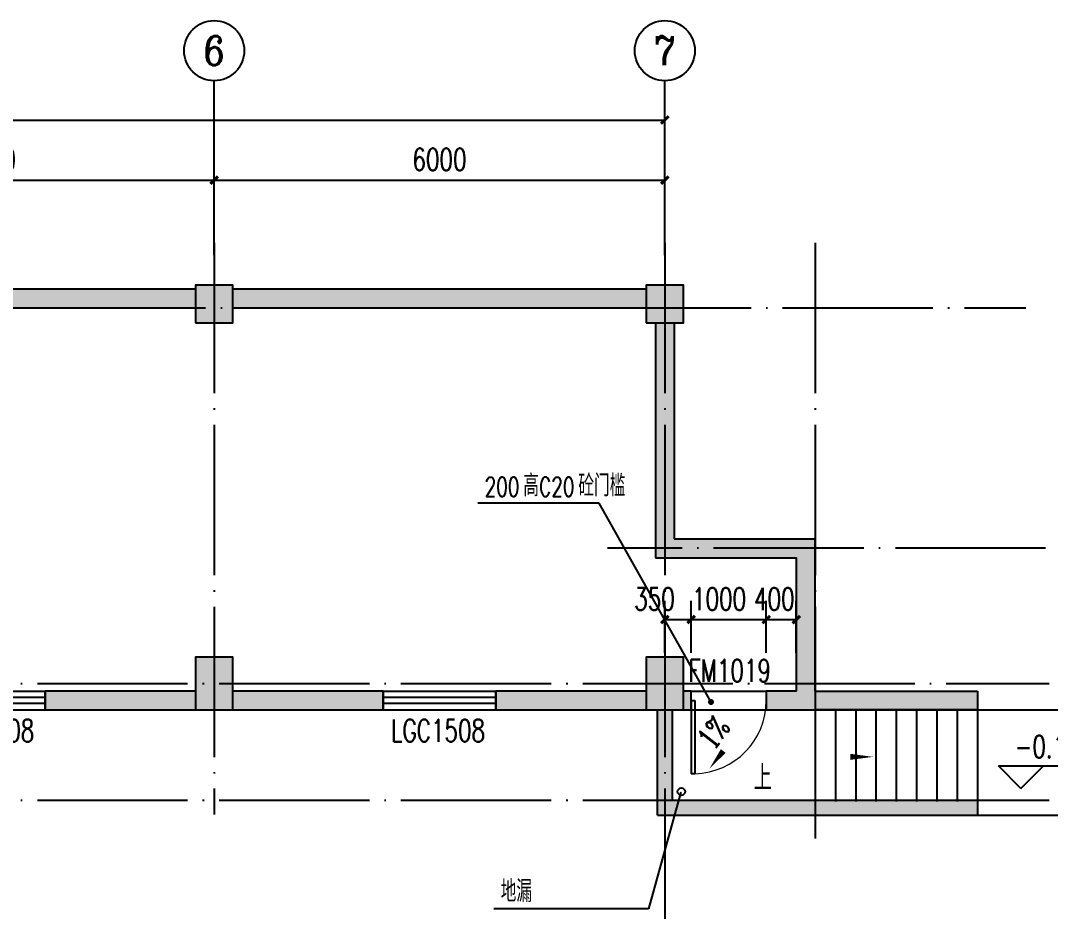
# Model space of a CAD drawing. Header units: millimetres. Extents: x 198973 to 283123, y 132052 to 191502.
# Drawn here: x 240484 to 254193, y 141541 to 153394 of the extents above; entities that cross this region are included whole.
import ezdxf
from ezdxf.enums import TextEntityAlignment as Align

# ---------------------------------------------------------------- set-up
doc = ezdxf.new("R2010")
doc.units = ezdxf.units.MM
doc.header["$LTSCALE"] = 1000
doc.linetypes.add('CENTER', pattern=[2, 1.25, -0.25, 0.25, -0.25])
doc.linetypes.add('DOTE', pattern=[2.42, 2, -0.2, 0.02, -0.2])
doc.layers.get('0').update_dxf_attribs({"color": 8})
doc.layers.get('DEFPOINTS').update_dxf_attribs({"color": 8})
for name, color, linetype in [('01', 8, 'Continuous'), ('AXIS', 8, 'Continuous'), ('COLUMN', 8, 'Continuous'), ('DIM_ELEV', 8, 'Continuous'), ('DIM_LEAD', 8, 'Continuous'), ('DIM_SYMB', 8, 'Continuous'), ('DOTE', 8, 'CENTER'), ('PUB_DIM', 8, 'Continuous'), ('PUB_HATCH', 8, 'Continuous'), ('STAIR', 8, 'Continuous'), ('WALL', 8, 'Continuous'), ('WINDOW', 8, 'Continuous'), ('WINDOW_TEXT', 8, 'Continuous')]:
    doc.layers.add(name, color=color, linetype=linetype)
doc.styles.add('_TCH_AXIS', font='COMPLEX', dxfattribs={"bigfont": 'GBCBIG'})
doc.styles.add('_TCH_DIM', font='SIMPLEX', dxfattribs={"bigfont": 'GBCBIG'})
doc.styles.add('_TCH_DIM_T3', font='SIMPLEX', dxfattribs={"width": 0.705882, "bigfont": 'GBCBIG'})
doc.styles.add('_TCH_LABEL', font='COMPLEX', dxfattribs={"bigfont": 'GBCBIG'})
doc.styles.add('_TCH_WINDOW', font='SIMPLEX', dxfattribs={"height": 3.5, "bigfont": 'GBCBIG'})
doc.dimstyles.new('_TCH_ARCH&&100', dxfattribs={"dimtxt": 297.5, "dimasz": 100, "dimexe": 250, "dimexo": 300, "dimgap": 126.25, "dimtad": 1, "dimdec": 0, "dimzin": 0, "dimdsep": 46, "dimtxsty": '_TCH_DIM_T3', "dimblk": 'ARCHTICK', "dimcen": 0.09, "dimclrt": 7, "dimazin": 2, "dimtfac": 1, "dimtdec": 0, "dimtix": 1, "dimtmove": 2, "dimatfit": 3, "dimfxl": 0, "dimtolj": 1, "dimtzin": 0, "dimarcsym": 0})

# ---------------------------------------------------------------- blocks, each defined once
blk = doc.blocks.new('_ArchTick')
at = {"color": 0, "linetype": 'ByBlock', "const_width": 0.4}
blk.add_lwpolyline([(-0.5, -0.5), (0.5, 0.5)], dxfattribs=at)
blk = doc.blocks.new('*D155')
at = {"layer": 'DEFPOINTS', "color": 0}
for p in [(249410, 145424), (249060, 144681), (249410, 144681)]:
    blk.add_point(p, dxfattribs=at)
at = {"layer": 'PUB_DIM', "color": 0, "lineweight": -2}
for p, q in [((249060, 144981), (249060, 145674)), ((249410, 144981), (249410, 145674)), ((249060, 145424), (249410, 145424))]:
    blk.add_line(p, q, dxfattribs=at)
at = {"layer": 'PUB_DIM', "color": 0, "lineweight": -2, "xscale": 100, "yscale": 100, "zscale": 100, "rotation": 180}
blk.add_blockref('_ArchTick', (249060, 145424), dxfattribs=at)
at = {"layer": 'PUB_DIM', "color": 0, "lineweight": -2, "xscale": 100, "yscale": 100, "zscale": 100}
blk.add_blockref('_ArchTick', (249410, 145424), dxfattribs=at)
at = {"layer": 'PUB_DIM', "color": 7, "insert": (248922, 145699), "char_height": 297.5, "attachment_point": 5, "style": '_TCH_DIM_T3'}
blk.add_mtext('\\A1;350', dxfattribs=at)
blk = doc.blocks.new('*D156')
at = {"layer": 'DEFPOINTS', "color": 0}
for p in [(250410, 145424), (249410, 144681), (250410, 144681)]:
    blk.add_point(p, dxfattribs=at)
at = {"layer": 'PUB_DIM', "color": 0, "lineweight": -2}
for p, q in [((249410, 144981), (249410, 145674)), ((250410, 144981), (250410, 145674)), ((249410, 145424), (250410, 145424))]:
    blk.add_line(p, q, dxfattribs=at)
at = {"layer": 'PUB_DIM', "color": 0, "lineweight": -2, "xscale": 100, "yscale": 100, "zscale": 100, "rotation": 180}
blk.add_blockref('_ArchTick', (249410, 145424), dxfattribs=at)
at = {"layer": 'PUB_DIM', "color": 0, "lineweight": -2, "xscale": 100, "yscale": 100, "zscale": 100}
blk.add_blockref('_ArchTick', (250410, 145424), dxfattribs=at)
at = {"layer": 'PUB_DIM', "color": 7, "insert": (249782, 145699), "char_height": 297.5, "attachment_point": 5, "style": '_TCH_DIM_T3'}
blk.add_mtext('\\A1;1000', dxfattribs=at)
blk = doc.blocks.new('*D157')
at = {"layer": 'DEFPOINTS', "color": 0}
for p in [(250810, 145424), (250410, 144681), (250810, 144681)]:
    blk.add_point(p, dxfattribs=at)
at = {"layer": 'PUB_DIM', "color": 0, "lineweight": -2}
for p, q in [((250410, 144981), (250410, 145674)), ((250810, 144981), (250810, 145674)), ((250410, 145424), (250810, 145424))]:
    blk.add_line(p, q, dxfattribs=at)
at = {"layer": 'PUB_DIM', "color": 0, "lineweight": -2, "xscale": 100, "yscale": 100, "zscale": 100, "rotation": 180}
blk.add_blockref('_ArchTick', (250410, 145424), dxfattribs=at)
at = {"layer": 'PUB_DIM', "color": 0, "lineweight": -2, "xscale": 100, "yscale": 100, "zscale": 100}
blk.add_blockref('_ArchTick', (250810, 145424), dxfattribs=at)
at = {"layer": 'PUB_DIM', "color": 7, "insert": (250517, 145699), "char_height": 297.5, "attachment_point": 5, "style": '_TCH_DIM_T3'}
blk.add_mtext('\\A1;400', dxfattribs=at)
blk = doc.blocks.new('*D158')
at = {"layer": 'AXIS', "color": 0, "lineweight": -2}
for p, q in [((213060, 151002), (213060, 152321)), ((249060, 151002), (249060, 152321)), ((213060, 152071), (249060, 152071))]:
    blk.add_line(p, q, dxfattribs=at)
at = {"layer": 'DEFPOINTS', "color": 0}
for p in [(249060, 152071), (213060, 150702), (249060, 150702)]:
    blk.add_point(p, dxfattribs=at)
at = {"layer": 'AXIS', "color": 0, "lineweight": -2, "xscale": 100, "yscale": 100, "zscale": 100, "rotation": 180}
blk.add_blockref('_ArchTick', (213060, 152071), dxfattribs=at)
at = {"layer": 'AXIS', "color": 0, "lineweight": -2, "xscale": 100, "yscale": 100, "zscale": 100}
blk.add_blockref('_ArchTick', (249060, 152071), dxfattribs=at)
at = {"layer": 'AXIS', "color": 7, "insert": (231060, 152346), "char_height": 297.5, "attachment_point": 5, "style": '_TCH_DIM_T3'}
blk.add_mtext('\\A1;36000', dxfattribs=at)
blk = doc.blocks.new('*D163')
at = {"layer": 'AXIS', "color": 0, "lineweight": -2}
for p, q in [((237060, 150273), (237060, 151521)), ((243060, 150273), (243060, 151521)), ((237060, 151271), (243060, 151271))]:
    blk.add_line(p, q, dxfattribs=at)
at = {"layer": 'DEFPOINTS', "color": 0}
for p in [(243060, 151271), (237060, 149973), (243060, 149973)]:
    blk.add_point(p, dxfattribs=at)
at = {"layer": 'AXIS', "color": 0, "lineweight": -2, "xscale": 100, "yscale": 100, "zscale": 100, "rotation": 180}
blk.add_blockref('_ArchTick', (237060, 151271), dxfattribs=at)
at = {"layer": 'AXIS', "color": 0, "lineweight": -2, "xscale": 100, "yscale": 100, "zscale": 100}
blk.add_blockref('_ArchTick', (243060, 151271), dxfattribs=at)
at = {"layer": 'AXIS', "color": 7, "insert": (240060, 151546), "char_height": 297.5, "attachment_point": 5, "style": '_TCH_DIM_T3'}
blk.add_mtext('\\A1;6000', dxfattribs=at)
blk = doc.blocks.new('*D164')
at = {"layer": 'AXIS', "color": 0, "lineweight": -2}
for p, q in [((243060, 150273), (243060, 151521)), ((249060, 150273), (249060, 151521)), ((243060, 151271), (249060, 151271))]:
    blk.add_line(p, q, dxfattribs=at)
at = {"layer": 'DEFPOINTS', "color": 0}
for p in [(249060, 151271), (243060, 149973), (249060, 149973)]:
    blk.add_point(p, dxfattribs=at)
at = {"layer": 'AXIS', "color": 0, "lineweight": -2, "xscale": 100, "yscale": 100, "zscale": 100, "rotation": 180}
blk.add_blockref('_ArchTick', (243060, 151271), dxfattribs=at)
at = {"layer": 'AXIS', "color": 0, "lineweight": -2, "xscale": 100, "yscale": 100, "zscale": 100}
blk.add_blockref('_ArchTick', (249060, 151271), dxfattribs=at)
at = {"layer": 'AXIS', "color": 7, "insert": (246060, 151546), "char_height": 297.5, "attachment_point": 5, "style": '_TCH_DIM_T3'}
blk.add_mtext('\\A1;6000', dxfattribs=at)
blk = doc.blocks.new('*D212')
at = {"layer": 'AXIS', "color": 0, "lineweight": -2}
for p, q in [((237060, 150273), (237060, 151521)), ((243060, 150273), (243060, 151521)), ((237060, 151271), (243060, 151271))]:
    blk.add_line(p, q, dxfattribs=at)
at = {"layer": 'DEFPOINTS', "color": 0}
for p in [(243060, 151271), (237060, 149973), (243060, 149973)]:
    blk.add_point(p, dxfattribs=at)
at = {"layer": 'AXIS', "color": 0, "lineweight": -2, "xscale": 100, "yscale": 100, "zscale": 100, "rotation": 180}
blk.add_blockref('_ArchTick', (237060, 151271), dxfattribs=at)
at = {"layer": 'AXIS', "color": 0, "lineweight": -2, "xscale": 100, "yscale": 100, "zscale": 100}
blk.add_blockref('_ArchTick', (243060, 151271), dxfattribs=at)
at = {"layer": 'AXIS', "color": 7, "insert": (240060, 151546), "char_height": 297.5, "attachment_point": 5, "style": '_TCH_DIM_T3'}
blk.add_mtext('\\A1;6000', dxfattribs=at)
blk = doc.blocks.new('*D213')
at = {"layer": 'AXIS', "color": 0, "lineweight": -2}
for p, q in [((243060, 150273), (243060, 151521)), ((249060, 150273), (249060, 151521)), ((243060, 151271), (249060, 151271))]:
    blk.add_line(p, q, dxfattribs=at)
at = {"layer": 'DEFPOINTS', "color": 0}
for p in [(249060, 151271), (243060, 149973), (249060, 149973)]:
    blk.add_point(p, dxfattribs=at)
at = {"layer": 'AXIS', "color": 0, "lineweight": -2, "xscale": 100, "yscale": 100, "zscale": 100, "rotation": 180}
blk.add_blockref('_ArchTick', (243060, 151271), dxfattribs=at)
at = {"layer": 'AXIS', "color": 0, "lineweight": -2, "xscale": 100, "yscale": 100, "zscale": 100}
blk.add_blockref('_ArchTick', (249060, 151271), dxfattribs=at)
at = {"layer": 'AXIS', "color": 7, "insert": (246060, 151546), "char_height": 297.5, "attachment_point": 5, "style": '_TCH_DIM_T3'}
blk.add_mtext('\\A1;6000', dxfattribs=at)
blk = doc.blocks.new('*D214')
at = {"layer": 'AXIS', "color": 0, "lineweight": -2}
for p, q in [((213060, 151002), (213060, 152321)), ((249060, 151002), (249060, 152321)), ((213060, 152071), (249060, 152071))]:
    blk.add_line(p, q, dxfattribs=at)
at = {"layer": 'DEFPOINTS', "color": 0}
for p in [(249060, 152071), (213060, 150702), (249060, 150702)]:
    blk.add_point(p, dxfattribs=at)
at = {"layer": 'AXIS', "color": 0, "lineweight": -2, "xscale": 100, "yscale": 100, "zscale": 100, "rotation": 180}
blk.add_blockref('_ArchTick', (213060, 152071), dxfattribs=at)
at = {"layer": 'AXIS', "color": 0, "lineweight": -2, "xscale": 100, "yscale": 100, "zscale": 100}
blk.add_blockref('_ArchTick', (249060, 152071), dxfattribs=at)
at = {"layer": 'AXIS', "color": 7, "insert": (231060, 152346), "char_height": 297.5, "attachment_point": 5, "style": '_TCH_DIM_T3'}
blk.add_mtext('\\A1;36000', dxfattribs=at)
blk = doc.blocks.new('*D215')
at = {"layer": 'DEFPOINTS', "color": 0}
for p in [(249410, 145424), (249060, 144681), (249410, 144681)]:
    blk.add_point(p, dxfattribs=at)
at = {"layer": 'PUB_DIM', "color": 0, "lineweight": -2}
for p, q in [((249060, 144981), (249060, 145674)), ((249410, 144981), (249410, 145674)), ((249060, 145424), (249410, 145424))]:
    blk.add_line(p, q, dxfattribs=at)
at = {"layer": 'PUB_DIM', "color": 0, "lineweight": -2, "xscale": 100, "yscale": 100, "zscale": 100, "rotation": 180}
blk.add_blockref('_ArchTick', (249060, 145424), dxfattribs=at)
at = {"layer": 'PUB_DIM', "color": 0, "lineweight": -2, "xscale": 100, "yscale": 100, "zscale": 100}
blk.add_blockref('_ArchTick', (249410, 145424), dxfattribs=at)
at = {"layer": 'PUB_DIM', "color": 7, "insert": (248922, 145699), "char_height": 297.5, "attachment_point": 5, "style": '_TCH_DIM_T3'}
blk.add_mtext('\\A1;350', dxfattribs=at)
blk = doc.blocks.new('*D216')
at = {"layer": 'DEFPOINTS', "color": 0}
for p in [(250410, 145424), (249410, 144681), (250410, 144681)]:
    blk.add_point(p, dxfattribs=at)
at = {"layer": 'PUB_DIM', "color": 0, "lineweight": -2}
for p, q in [((249410, 144981), (249410, 145674)), ((250410, 144981), (250410, 145674)), ((249410, 145424), (250410, 145424))]:
    blk.add_line(p, q, dxfattribs=at)
at = {"layer": 'PUB_DIM', "color": 0, "lineweight": -2, "xscale": 100, "yscale": 100, "zscale": 100, "rotation": 180}
blk.add_blockref('_ArchTick', (249410, 145424), dxfattribs=at)
at = {"layer": 'PUB_DIM', "color": 0, "lineweight": -2, "xscale": 100, "yscale": 100, "zscale": 100}
blk.add_blockref('_ArchTick', (250410, 145424), dxfattribs=at)
at = {"layer": 'PUB_DIM', "color": 7, "insert": (249782, 145699), "char_height": 297.5, "attachment_point": 5, "style": '_TCH_DIM_T3'}
blk.add_mtext('\\A1;1000', dxfattribs=at)
blk = doc.blocks.new('*D217')
at = {"layer": 'DEFPOINTS', "color": 0}
for p in [(250810, 145424), (250410, 144681), (250810, 144681)]:
    blk.add_point(p, dxfattribs=at)
at = {"layer": 'PUB_DIM', "color": 0, "lineweight": -2}
for p, q in [((250410, 144981), (250410, 145674)), ((250810, 144981), (250810, 145674)), ((250410, 145424), (250810, 145424))]:
    blk.add_line(p, q, dxfattribs=at)
at = {"layer": 'PUB_DIM', "color": 0, "lineweight": -2, "xscale": 100, "yscale": 100, "zscale": 100, "rotation": 180}
blk.add_blockref('_ArchTick', (250410, 145424), dxfattribs=at)
at = {"layer": 'PUB_DIM', "color": 0, "lineweight": -2, "xscale": 100, "yscale": 100, "zscale": 100}
blk.add_blockref('_ArchTick', (250810, 145424), dxfattribs=at)
at = {"layer": 'PUB_DIM', "color": 7, "insert": (250517, 145699), "char_height": 297.5, "attachment_point": 5, "style": '_TCH_DIM_T3'}
blk.add_mtext('\\A1;400', dxfattribs=at)
blk = doc.blocks.new('_FZH')
blk.add_lwpolyline([(-0.5, -0.5), (0.5, -0.5), (0.5, 0.5), (-0.5, 0.5)], close=True)
at = {"layer": 'PUB_HATCH'}
blk.add_solid([(-0.5, -0.5), (0.5, -0.5), (-0.5, 0.5), (0.5, 0.5)], dxfattribs=at)
blk = doc.blocks.new('$WINLIB2D$00000001')
at = {"color": 0}
for points in [[(-0.5, 0.5), (-0.5, -0.5)], [(-0.5, 0.5), (0.5, 0.5)], [(0.5, -0.5), (0.5, 0.5)], [(0.5, 0.1667), (-0.5, 0.1667)], [(0.5, -0.1667), (-0.5, -0.1667)], [(-0.5, -0.5), (0.5, -0.5)]]:
    blk.add_lwpolyline(points, dxfattribs=at)
blk = doc.blocks.new('$DorLib2D$00000001')
for p, q in [((0.45, 0.975), (0.5, 0.975)), ((0.45, 0), (0.45, 0.975)), ((0.5, 0), (0.5, 0.975)), ((0.5, 0), (0.45, 0))]:
    blk.add_line(p, q)
at = {"lineweight": 13}
blk.add_arc((0.475, 0), 0.975, 91.4693, 180, dxfattribs=at)

msp = doc.modelspace()

# ---------------------------------------------------------------- hatches: boundary and pattern name
at = {"layer": 'PUB_HATCH'}
for points in [[(242810.4, 149572.9), (242810.4, 149822.9), (237310.4, 149822.9), (237310.4, 149572.9)], [(248810.4, 149572.9), (248810.4, 149822.9), (243310.4, 149822.9), (243310.4, 149572.9)], [(249185.4, 149372.9), (248935.4, 149372.9), (248935.4, 146247.9), (249185.4, 146497.9)], [(249185.4, 146497.9), (248935.4, 146247.9), (250810.4, 146247.9), (251060.4, 146497.9)], [(250893.8, 144389.5), (251060.4, 144472.9), (251060.4, 146497.9), (250810.4, 146247.9), (250810.4, 144472.9)], [(242810.4, 144222.9), (242810.4, 144472.9), (240810.4, 144472.9), (240810.4, 144222.9)], [(243310.4, 144472.9), (243310.4, 144222.9), (245310.4, 144222.9), (245310.4, 144472.9)], [(248810.4, 144472.9), (246810.4, 144472.9), (246810.4, 144222.9), (248810.4, 144222.9)], [(249310.4, 144472.9), (249310.4, 144222.9), (249410.3, 144222.9), (249410.3, 144472.9)], [(250810.4, 144472.9), (250410.3, 144472.9), (250410.3, 144222.9), (250810.4, 144222.9), (250893.8, 144389.5)], [(250893.8, 144389.5), (250810.4, 144222.9), (253220.4, 144222.9), (253220.4, 144472.9), (251060.4, 144472.9)], [(249160.4, 144222.4), (248960.4, 144222.4), (248960.4, 142822.9), (249160.4, 143022.9)], [(249160.4, 143022.9), (248960.4, 142822.9), (253220.4, 142822.9), (253220.4, 143022.9)]]:
    msp.add_hatch(color=256, dxfattribs=at).paths.add_polyline_path(points)

# ---------------------------------------------------------------- linework, layer by layer
at = {"layer": '01'}
msp.add_line((253220.4, 144222.9), (251060.4, 144222.9), dxfattribs=at)
at = {"layer": 'AXIS'}
for p, q in [((243060.4, 150319.4), (243060.4, 152593.8)), ((249060.4, 150319.4), (249060.4, 152593.8))]:
    msp.add_line(p, q, dxfattribs=at)
for centre in [(243060.4, 152993.8), (249060.4, 152993.8)]:
    msp.add_circle(centre, 400, dxfattribs=at)
at = {"layer": 'DIM_ELEV'}
for p, q in [((253800.5, 143178.6), (253500.5, 143478.6)), ((253500.5, 143478.6), (254808.1, 143478.6)), ((253800.5, 143178.6), (254100.5, 143478.6))]:
    msp.add_line(p, q, dxfattribs=at)
at = {"layer": 'DIM_LEAD'}
for p, q in [((248187.2, 146973.3), (246571.2, 146973.3)), ((249674.6, 144327), (248187.2, 146973.3)), ((249274.3, 143126.4), (248841.4, 141576.2)), ((248841.4, 141576.2), (246784.8, 141576.2))]:
    msp.add_line(p, q, dxfattribs=at)
at = {"layer": 'DIM_LEAD', "const_width": 40}
msp.add_lwpolyline([(249684.4, 144309.6, 1), (249664.8, 144344.4, 1)], format="xyb", close=True, dxfattribs=at)
at = {"layer": 'DIM_SYMB'}
for points in [[(250123, 144042.8, 0, 0, 0), (249652.8, 143438.9, 0, 80, 0), (249837.1, 143675.6, 0, 0, 0)], [(250556.4, 143597.9, 0, 0, 0), (251830.9, 143597.9, 0, 80, 0), (251530.9, 143597.9, 0, 0, 0)]]:
    msp.add_lwpolyline(points, format="xyseb", dxfattribs=at)
at = {"layer": 'DOTE', "linetype": 'DOTE'}
for p, q in [((243060.4, 150435.2), (243060.4, 142830.2)), ((249060.4, 150435.2), (249060.4, 140278.8)), ((251060.4, 150435.2), (251060.4, 142512.7)), ((211907.1, 149572.9), (253866.1, 149572.9)), ((254128.5, 146372.9), (248295.4, 146372.9)), ((211666.7, 144572.9), (254174.7, 144572.9)), ((211666.7, 143022.9), (254174.7, 143022.9))]:
    msp.add_line(p, q, dxfattribs=at)
at = {"layer": 'STAIR'}
for p, q in [((251060.4, 144222.9), (251060.4, 143002.9)), ((251330.4, 144222.9), (251330.4, 143002.9)), ((251600.4, 144222.9), (251600.4, 143002.9)), ((251870.4, 144222.9), (251870.4, 143002.9)), ((252140.4, 144222.9), (252140.4, 143002.9)), ((252410.4, 144222.9), (252410.4, 143002.9)), ((252680.4, 144222.9), (252680.4, 143002.9)), ((252950.4, 144222.9), (252950.4, 143002.9)), ((253220.4, 144222.9), (255310.4, 144222.4)), ((253220.4, 144222.9), (253220.4, 143002.9)), ((253220.4, 142822.9), (255310.4, 142822.9))]:
    msp.add_line(p, q, dxfattribs=at)
msp.add_circle((249279.4, 143134.5), 50, dxfattribs=at)
at = {"layer": 'WALL'}
for p, q in [((237310.4, 149822.9), (242810.4, 149822.9)), ((243310.4, 149822.9), (248810.4, 149822.9)), ((237310.4, 149572.9), (242810.4, 149572.9)), ((243310.4, 149572.9), (248810.4, 149572.9)), ((248935.4, 149372.9), (248935.4, 146247.9)), ((249185.4, 149372.9), (249185.4, 146497.9)), ((249185.4, 146497.9), (251060.4, 146497.9)), ((251060.4, 144472.9), (251060.4, 146497.9)), ((248935.4, 146247.9), (250810.4, 146247.9)), ((250810.4, 144472.9), (250810.4, 146247.9)), ((242810.4, 144472.9), (240810.4, 144472.9)), ((240810.4, 144472.9), (240810.4, 144222.9)), ((245310.4, 144472.9), (243310.4, 144472.9)), ((245310.4, 144222.9), (245310.4, 144472.9)), ((248810.4, 144472.9), (246810.4, 144472.9)), ((246810.4, 144472.9), (246810.4, 144222.9)), ((249410.3, 144472.9), (249310.4, 144472.9)), ((249410.3, 144222.9), (249410.3, 144472.9)), ((250810.4, 144472.9), (250410.3, 144472.9)), ((250410.3, 144472.9), (250410.3, 144222.9)), ((251060.4, 144472.9), (253220.4, 144472.9)), ((253220.4, 144472.9), (253220.4, 144222.9)), ((240810.4, 144222.9), (242810.4, 144222.9)), ((243310.4, 144222.9), (245310.4, 144222.9)), ((246810.4, 144222.9), (248810.4, 144222.9)), ((248960.4, 142822.9), (248960.4, 144222.4)), ((249160.4, 143022.9), (249160.4, 144222.4)), ((249310.4, 144222.9), (249410.3, 144222.9)), ((250410.3, 144222.9), (250810.4, 144222.9)), ((250810.4, 144222.9), (253220.4, 144222.9)), ((249160.4, 143022.9), (253220.4, 143022.9)), ((253220.4, 143022.9), (253220.4, 142822.9)), ((248960.4, 142822.9), (253220.4, 142822.9))]:
    msp.add_line(p, q, dxfattribs=at)
at = {"layer": 'WINDOW'}
for p, q in [((249410.3, 144472.9), (250410.3, 144472.9)), ((249410.3, 144222.9), (250410.3, 144222.9))]:
    msp.add_line(p, q, dxfattribs=at)

# ---------------------------------------------------------------- block references
at = {"layer": 'COLUMN', "linetype": 'DOTE', "xscale": 500}
for p, yscale, zscale in [((243060.4, 149622.9), 500, 500), ((249060.4, 149622.9), 500, 500), ((243060.4, 144572.4), 700, 700), ((249060.4, 144572.4), 700, 700)]:
    msp.add_blockref('_FZH', p, dxfattribs=dict(at, yscale=yscale, zscale=zscale))
at = {"layer": 'WINDOW'}
ref = msp.add_blockref('$DorLib2D$00000001', (249910.3, 144347.9), dxfattribs=dict(at, xscale=-1000, yscale=-1000, zscale=-1000))
ref.add_attrib('A', 'FM1019', (249375.3, 144597), dxfattribs={"layer": 'WINDOW_TEXT', "height": 297.5, "style": '_TCH_WINDOW', "width": 0.705882})
ref = msp.add_blockref('$WINLIB2D$00000001', (240060.4, 144347.9), dxfattribs=dict(at, xscale=-1500, yscale=-250, zscale=-1500, rotation=180))
ref.add_attrib('A', 'LGC1508', (239415.4, 143799.1), dxfattribs={"layer": 'WINDOW_TEXT', "height": 297.5, "style": '_TCH_WINDOW', "width": 0.705882})
ref = msp.add_blockref('$WINLIB2D$00000001', (246060.4, 144347.9), dxfattribs=dict(at, xscale=-1500, yscale=-250, zscale=-1500, rotation=180))
ref.add_attrib('A', 'LGC1508', (245415.4, 143799.1), dxfattribs={"layer": 'WINDOW_TEXT', "height": 297.5, "style": '_TCH_WINDOW', "width": 0.705882})

# ---------------------------------------------------------------- texts
at = {"layer": 'AXIS', "color": 7, "style": '_TCH_AXIS'}
for s, height, width, p, p2 in [('6', 388.2, 1.145615, (242919.3, 152799.7), (243201.6, 152799.7)), ('7', 382.6, 1.259968, (248915.5, 152802.5), (249205.3, 152802.5))]:
    msp.add_text(s, height=height, dxfattribs=dict(at, width=width)).set_placement(p, p2, align=Align.FIT)
at = {"layer": 'DIM_ELEV', "color": 7, "style": '_TCH_DIM', "width": 0.705882}
msp.add_text('-0.100', height=297.5, dxfattribs=at).set_placement((253718.1, 143583.6))
at = {"layer": 'DIM_LEAD', "color": 7, "style": '_TCH_DIM'}
for s, height, p in [('高', 289.4, (247175.5, 147063.3)), ('砼门槛', 289.36, (247909, 147063.3)), ('地漏', 289.36, (246874.8, 141666.2))]:
    msp.add_text(s, height=height, dxfattribs=at).set_placement(p)
at = {"layer": 'DIM_LEAD', "color": 7, "style": '_TCH_DIM', "width": 0.705882}
for s, p in [('200', (246661.2, 147063.3)), ('C20', (247386.1, 147063.3))]:
    msp.add_text(s, height=255, dxfattribs=at).set_placement(p)
at = {"layer": 'DIM_SYMB', "color": 7, "style": '_TCH_LABEL', "width": 0.705882}
msp.add_text('1%', height=297.5, rotation=52.09513, dxfattribs=at).set_placement((249703.7, 143675.2))
at = {"layer": 'DIM_SYMB', "color": 7, "style": '_TCH_DIM'}
msp.add_text('上', height=337.6, dxfattribs=at).set_placement((250242.9, 143150.2))

# ---------------------------------------------------------------- dimensions: what is measured, and where the dimension line sits
at = {"layer": 'AXIS'}
for p1, p2, distance, picture, middle in [((213060.4, 150701.6), (249060.4, 150701.6), 1369.4, '*D158', (231060.4, 152346)), ((213060.4, 150701.6), (249060.4, 150701.6), 1369.4, '*D214', (231060.4, 152346)), ((237060.4, 149973.3), (243060.4, 149973.3), 1297.7, '*D163', (240060.4, 151546)), ((237060.4, 149973.3), (243060.4, 149973.3), 1297.7, '*D212', (240060.4, 151546)), ((243060.4, 149973.3), (249060.4, 149973.3), 1297.7, '*D164', (246060.4, 151546)), ((243060.4, 149973.3), (249060.4, 149973.3), 1297.7, '*D213', (246060.4, 151546))]:
    dim = msp.add_aligned_dim(p1=p1, p2=p2, distance=distance, dimstyle='_TCH_ARCH&&100', dxfattribs=at)
    dim.commit()
    dim.dimension.update_dxf_attribs({"geometry": picture, "text_midpoint": middle})
at = {"layer": 'PUB_DIM'}
for base, p1, p2, picture, middle, dimtype in [((249410.3, 145423.7), (249060.4, 144681.1), (249410.3, 144681.1), '*D155', (248921.6, 145698.7), 129), ((249410.3, 145423.7), (249060.4, 144681.1), (249410.3, 144681.1), '*D215', (248921.6, 145698.7), 161), ((250410.3, 145423.7), (249410.3, 144681.1), (250410.3, 144681.1), '*D156', (249782.4, 145698.7), 129), ((250410.3, 145423.7), (249410.3, 144681.1), (250410.3, 144681.1), '*D216', (249782.4, 145698.7), 161), ((250810.4, 145423.7), (250410.3, 144681.1), (250810.4, 144681.1), '*D157', (250516.9, 145698.7), 129), ((250810.4, 145423.7), (250410.3, 144681.1), (250810.4, 144681.1), '*D217', (250516.9, 145698.7), 161)]:
    dim = msp.add_linear_dim(base=base, p1=p1, p2=p2, angle=0, dimstyle='_TCH_ARCH&&100', dxfattribs=at)
    dim.commit()
    dim.dimension.update_dxf_attribs({"geometry": picture, "text_midpoint": middle, "dimtype": dimtype})

doc.saveas('drawing.dxf')
